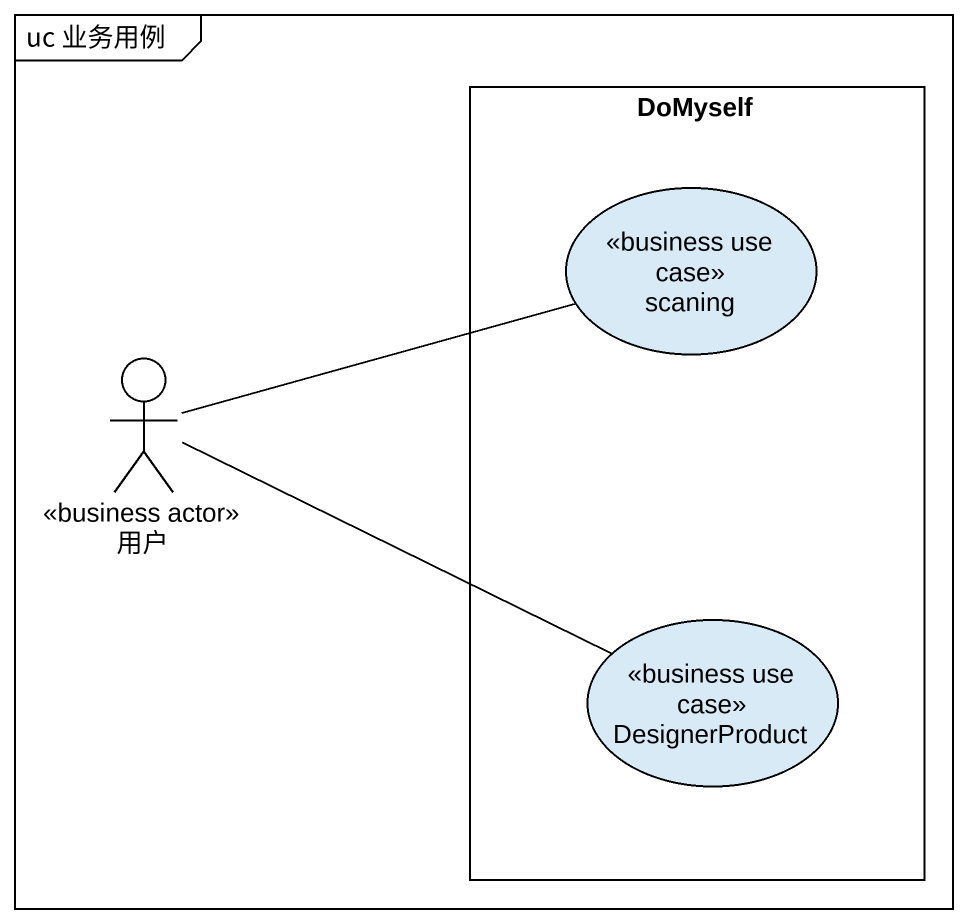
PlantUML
@startuml
mainframe uc 业务用例
rectangle DoMyself {
  usecase scaning <<business use case>>
  usecase DesignerProduct <<business use case>>
}
actor 用户 <<business actor>>
用户 -right- scaning
用户 -right- DesignerProduct
@enduml
